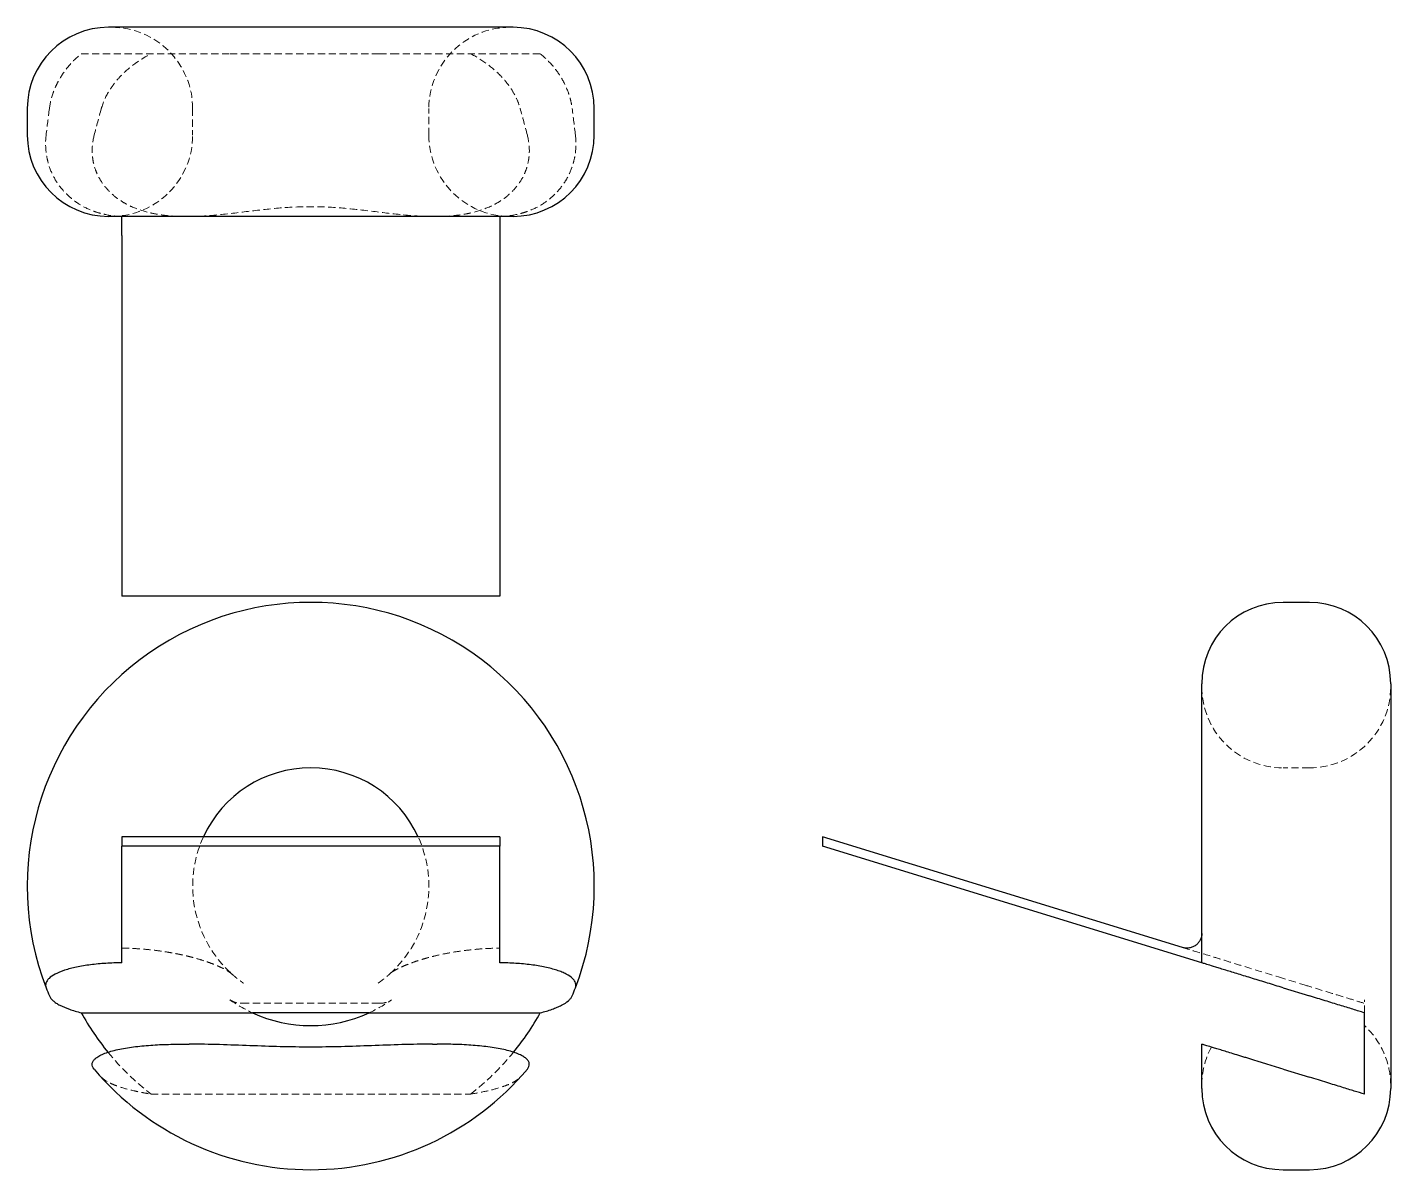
# Model space of a CAD drawing. Header units: millimetres. Extents: x 33 to 273, y 7 to 208.
import ezdxf

# ---------------------------------------------------------------- set-up
doc = ezdxf.new("R2010")
doc.units = ezdxf.units.MM
doc.linetypes.add('HIDDEN', pattern=[1.905, 1.27, -0.635])

msp = doc.modelspace()

# ---------------------------------------------------------------- linework, layer by layer
at = {"color": 7, "linetype": 'Continuous', "lineweight": 25}
for p, q in [((118.58, 208), (47.42, 208)), ((33.12, 193.7), (33.12, 189.05)), ((132.88, 189.05), (132.88, 193.7)), ((118.58, 174.75), (47.42, 174.75)), ((49.75, 171.38), (49.75, 108)), ((116.25, 171.38), (116.25, 108)), ((116.25, 108), (49.75, 108)), ((258.7, 106.88), (254.05, 106.88)), ((239.75, 44.34), (239.75, 92.58)), ((273, 92.58), (273, 57)), ((116.25, 65.67), (49.75, 65.67)), ((49.75, 65.67), (49.75, 64.01)), ((116.25, 65.67), (116.25, 64.01)), ((173, 65.67), (173, 64.01)), ((236.38, 46.2), (173, 65.67)), ((49.75, 43.5), (49.75, 64.01)), ((116.25, 64.01), (49.75, 64.01)), ((116.25, 43.5), (116.25, 64.01)), ((239.75, 43.5), (173, 64.01)), ((273, 57), (273, 21.42)), ((254.05, 39.11), (258.7, 37.68)), ((42.62, 34.71), (72.74, 34.71)), ((93.26, 34.71), (72.74, 34.71)), ((93.26, 34.71), (123.38, 34.71)), ((268.36, 20.41), (268.36, 34.71)), ((60.79, 29.2), (61.59, 29.2)), ((104.41, 29.2), (105.21, 29.2)), ((239.75, 21.42), (239.75, 29.21)), ((254.05, 24.81), (258.7, 23.38)), ((254.05, 7.12), (258.7, 7.12))]:
    msp.add_line(p, q, dxfattribs=at)
at = {"color": 7, "linetype": 'HIDDEN', "lineweight": 18}
for p, q in [((42.62, 203.36), (68.72, 203.36)), ((95.04, 203.36), (70.96, 203.36)), ((97.28, 203.36), (123.38, 203.36)), ((62.22, 193.7), (62.22, 189.05)), ((103.78, 189.05), (103.78, 193.7)), ((258.7, 77.78), (254.05, 77.78)), ((253.28, 41.01), (257.93, 39.58)), ((95.04, 36.38), (70.96, 36.38)), ((268.36, 34.71), (268.36, 37)), ((54.91, 20.41), (111.09, 20.41))]:
    msp.add_line(p, q, dxfattribs=at)
at = {"color": 7, "linetype": 'Continuous', "lineweight": 25}
for centre, radius, start, end in [((47.42, 193.7), 14.3, 90, 180), ((118.58, 193.7), 14.3, 0, 90), ((47.42, 189.05), 14.3, 180, 270), ((118.58, 189.05), 14.3, 270, 0), ((83, 57), 49.88, 338.9815, 201.0185), ((254.05, 92.58), 14.3, 90, 180), ((258.7, 92.58), 14.3, 0, 90), ((83, 57), 20.78, 24.6594, 155.3406), ((83, 57), 49.88, 201.0185, 202.7892), ((83, 57), 49.88, 337.2108, 338.9815), ((83, 57), 46.12, 208.8935, 219.3525), ((83, 57), 24.54, 245.2734, 294.7266), ((83, 57), 46.12, 320.6658, 331.1065), ((83, 57), 49.88, 220.1909, 319.8091), ((254.05, 21.42), 14.3, 180, 270), ((258.7, 21.42), 14.3, 270, 0)]:
    msp.add_arc(centre, radius, start, end, dxfattribs=at)
at = {"color": 7, "linetype": 'HIDDEN', "lineweight": 18}
for centre, radius, start, end in [((47.92, 193.7), 14.3, 0, 90), ((118.08, 193.7), 14.3, 90, 180), ((47.92, 189.05), 14.3, 270, 0), ((118.08, 189.05), 14.3, 180, 270), ((254.05, 92.08), 14.3, 180, 270), ((258.7, 92.08), 14.3, 270, 0), ((83, 57), 20.78, 155.3406, 227.9504), ((83, 57), 20.78, 312.0496, 24.6594), ((83, 57), 24.54, 234.6088, 245.2734), ((83, 57), 24.54, 294.7266, 305.3912), ((258.7, 21.92), 14.3, 0, 47.5171), ((83, 57), 46.12, 219.3525, 232.4835), ((83, 57), 46.12, 307.5165, 320.6658), ((254.05, 21.92), 14.3, 151.7866, 180)]:
    msp.add_arc(centre, radius, start, end, dxfattribs=at)
for centre, start_param, end_param in [((83, 130.81), 1.173049, 1.203954), ((83, 84.27), 0.831174, 0.869333), ((83, 84.27), 5.413852, 5.452012), ((83, 130.81), 5.079231, 5.110136)]:
    msp.add_ellipse(centre, major_axis=(0, 162.36), ratio=0.30721, start_param=start_param, end_param=end_param, dxfattribs=at)
for points, knots in [([(37.02, 193.7), (37.14, 194.64), (37.36, 195.56), (37.82, 196.89), (38, 197.33), (38.4, 198.19), (38.63, 198.61), (39.36, 199.84), (39.91, 200.61), (41.17, 202.06), (41.87, 202.74), (42.62, 203.36)], [0, 0, 0, 0, 0.25, 0.25, 0.375, 0.375, 0.5, 0.5, 0.75, 0.75, 1, 1, 1, 1]), ([(46.15, 193.7), (46.45, 194.77), (46.9, 195.77), (47.75, 197.19), (48.07, 197.65), (48.75, 198.54), (49.11, 198.96), (50.26, 200.17), (51.11, 200.9), (52.47, 201.9), (52.95, 202.22), (53.91, 202.81), (54.41, 203.09), (54.91, 203.36)], [0, 0, 0, 0, 0.25, 0.25, 0.375, 0.375, 0.5, 0.5, 0.75, 0.75, 0.875, 0.875, 1, 1, 1, 1]), ([(68.79, 203.36), (68.95, 203.36), (69.11, 203.36), (69.46, 203.36), (69.64, 203.36), (70.19, 203.36), (70.57, 203.36), (70.96, 203.36)], [0, 0, 0, 0, 0.25, 0.25, 0.5, 0.5, 1, 1, 1, 1]), ([(95.04, 203.36), (95.43, 203.36), (95.81, 203.36), (96.36, 203.36), (96.54, 203.36), (96.89, 203.36), (97.05, 203.36), (97.21, 203.36)], [0, 0, 0, 0, 0.5, 0.5, 0.75, 0.75, 1, 1, 1, 1]), ([(111.09, 203.36), (112.1, 202.83), (113.06, 202.24), (114.86, 200.92), (115.71, 200.2), (116.87, 198.98), (117.24, 198.55), (117.92, 197.67), (118.23, 197.21), (118.8, 196.27), (119.06, 195.78), (119.51, 194.76), (119.7, 194.24), (119.85, 193.7)], [0, 0, 0, 0, 0.25, 0.25, 0.5, 0.5, 0.625, 0.625, 0.75, 0.75, 0.875, 0.875, 1, 1, 1, 1]), ([(123.38, 203.36), (124.14, 202.74), (124.82, 202.07), (125.76, 200.99), (126.06, 200.62), (126.62, 199.84), (126.88, 199.44), (127.61, 198.21), (128.01, 197.35), (128.48, 196.02), (128.62, 195.56), (128.84, 194.64), (128.92, 194.17), (128.98, 193.7)], [0, 0, 0, 0, 0.25, 0.25, 0.375, 0.375, 0.5, 0.5, 0.75, 0.75, 0.875, 0.875, 1, 1, 1, 1]), ([(49.75, 174.75), (48.8, 174.77), (47.87, 174.87), (46.49, 175.15), (46.03, 175.26), (45.13, 175.54), (44.68, 175.7), (43.39, 176.24), (42.57, 176.68), (41.42, 177.46), (41.05, 177.75), (40.35, 178.35), (40.01, 178.67), (39.07, 179.68), (38.52, 180.41), (37.59, 182), (37.22, 182.82), (36.81, 184.11), (36.69, 184.55), (36.51, 185.44), (36.45, 185.89), (36.32, 187.24), (36.33, 188.14), (36.44, 189.05)], [0, 0, 0, 0, 0.125, 0.125, 0.1875, 0.1875, 0.25, 0.25, 0.375, 0.375, 0.4375, 0.4375, 0.5, 0.5, 0.625, 0.625, 0.75, 0.75, 0.8125, 0.8125, 0.875, 0.875, 1, 1, 1, 1]), ([(44.9, 189.05), (44.64, 188.05), (44.52, 187.04), (44.56, 185.76), (44.57, 185.51), (44.63, 185), (44.66, 184.74), (44.8, 183.99), (44.93, 183.5), (45.18, 182.78), (45.28, 182.54), (45.48, 182.07), (45.6, 181.84), (45.96, 181.15), (46.24, 180.72), (46.86, 179.89), (47.2, 179.5), (47.94, 178.75), (48.33, 178.41), (49.16, 177.77), (49.59, 177.48), (50.5, 176.94), (50.98, 176.69), (52.42, 176.04), (53.42, 175.7), (54.96, 175.32), (55.48, 175.21), (56.53, 175.03), (57.06, 174.96), (58.65, 174.79), (59.72, 174.75), (60.79, 174.75)], [0, 0, 0, 0, 0.125, 0.125, 0.15625, 0.15625, 0.1875, 0.1875, 0.25, 0.25, 0.28125, 0.28125, 0.3125, 0.3125, 0.375, 0.375, 0.4375, 0.4375, 0.5, 0.5, 0.5625, 0.5625, 0.625, 0.625, 0.75, 0.75, 0.8125, 0.8125, 0.875, 0.875, 1, 1, 1, 1]), ([(121.1, 189.05), (121.36, 188.05), (121.48, 187.04), (121.44, 185.76), (121.43, 185.51), (121.37, 185), (121.34, 184.74), (121.2, 183.99), (121.07, 183.5), (120.82, 182.78), (120.72, 182.54), (120.52, 182.07), (120.4, 181.84), (120.04, 181.15), (119.76, 180.72), (119.14, 179.89), (118.8, 179.5), (118.06, 178.75), (117.67, 178.41), (116.84, 177.77), (116.41, 177.48), (115.5, 176.94), (115.02, 176.69), (113.58, 176.04), (112.58, 175.7), (111.04, 175.32), (110.52, 175.21), (109.47, 175.03), (108.94, 174.96), (107.35, 174.79), (106.28, 174.75), (105.21, 174.75)], [0, 0, 0, 0, 0.125, 0.125, 0.15625, 0.15625, 0.1875, 0.1875, 0.25, 0.25, 0.28125, 0.28125, 0.3125, 0.3125, 0.375, 0.375, 0.4375, 0.4375, 0.5, 0.5, 0.5625, 0.5625, 0.625, 0.625, 0.75, 0.75, 0.8125, 0.8125, 0.875, 0.875, 1, 1, 1, 1]), ([(129.56, 189.05), (129.67, 188.14), (129.68, 187.24), (129.56, 185.9), (129.49, 185.45), (129.31, 184.56), (129.19, 184.12), (128.78, 182.83), (128.41, 182), (127.72, 180.82), (127.46, 180.44), (126.91, 179.7), (126.62, 179.35), (125.99, 178.68), (125.66, 178.36), (124.96, 177.76), (124.59, 177.47), (123.44, 176.68), (122.62, 176.24), (121.32, 175.7), (120.87, 175.54), (119.97, 175.26), (119.51, 175.15), (118.13, 174.87), (117.2, 174.77), (116.25, 174.75)], [0, 0, 0, 0, 0.125, 0.125, 0.1875, 0.1875, 0.25, 0.25, 0.375, 0.375, 0.4375, 0.4375, 0.5, 0.5, 0.5625, 0.5625, 0.625, 0.625, 0.75, 0.75, 0.8125, 0.8125, 0.875, 0.875, 1, 1, 1, 1]), ([(104.41, 174.75), (102.61, 174.75), (100.82, 174.87), (97.24, 175.22), (95.46, 175.45), (91.9, 175.88), (90.11, 176.08), (86.55, 176.37), (84.77, 176.45), (81.2, 176.45), (79.42, 176.37), (75.86, 176.08), (74.08, 175.88), (70.52, 175.45), (68.74, 175.22), (65.17, 174.87), (63.39, 174.75), (61.59, 174.75)], [0, 0, 0, 0, 0.125, 0.125, 0.25, 0.25, 0.375, 0.375, 0.5, 0.5, 0.625, 0.625, 0.75, 0.75, 0.875, 0.875, 1, 1, 1, 1]), ([(49.75, 46.08), (50.43, 46.07), (51.78, 46.04), (53.68, 45.9), (55.5, 45.72), (57.1, 45.5), (58.44, 45.28), (59.42, 45.09), (60.19, 44.93), (60.9, 44.78), (61.63, 44.6), (62.55, 44.36), (63.64, 44.04), (64.82, 43.66), (65.76, 43.31), (66.49, 43.01), (67.12, 42.73), (67.8, 42.41), (68.58, 41.98), (69.02, 41.62), (69.26, 41.42)], [0, 0, 0, 0, 0.073982, 0.14689, 0.21155, 0.281843, 0.337458, 0.378375, 0.408598, 0.440753, 0.475743, 0.513559, 0.577971, 0.645931, 0.71292, 0.752629, 0.79253, 0.845004, 0.914517, 1, 1, 1, 1]), ([(97.27, 41.87), (97.41, 41.96), (97.65, 42.1), (98.04, 42.31), (98.51, 42.55), (98.91, 42.74), (99.49, 43), (100.33, 43.35), (101.31, 43.7), (102.25, 44.01), (103.18, 44.29), (104.4, 44.61), (105.97, 44.98), (107.93, 45.36), (110.03, 45.67), (112.16, 45.89), (114.16, 46.04), (115.56, 46.07), (116.25, 46.08)], [0, 0, 0, 0, 0.066925, 0.116609, 0.15118, 0.182759, 0.212418, 0.280835, 0.353727, 0.3931, 0.442848, 0.505326, 0.580642, 0.66869, 0.769243, 0.843182, 0.922638, 1, 1, 1, 1]), ([(236.38, 46.2), (236.49, 46.17), (237.7, 45.79), (241.04, 44.77), (244.32, 43.76), (248.02, 42.62), (251.05, 41.69), (253.28, 41.01)], [0, 0, 0, 0, 0.25, 0.5, 0.625, 0.75, 1, 1, 1, 1]), ([(69.08, 41.57), (69.17, 41.48), (69.36, 41.32), (69.65, 41.07), (69.94, 40.83), (70.24, 40.6), (70.54, 40.37), (70.84, 40.15), (71.04, 40), (71.14, 39.93)], [0, 0, 0, 0, 0.152349, 0.301513, 0.447503, 0.590333, 0.730016, 0.866566, 1, 1, 1, 1]), ([(94.86, 39.93), (94.96, 40), (95.16, 40.15), (95.46, 40.37), (95.76, 40.6), (96.06, 40.83), (96.35, 41.07), (96.64, 41.32), (96.83, 41.48), (96.92, 41.57)], [0, 0, 0, 0, 0.133434, 0.269984, 0.409667, 0.552497, 0.698487, 0.847651, 1, 1, 1, 1]), ([(96.92, 41.57), (96.97, 41.62), (97.09, 41.72), (97.21, 41.81), (97.27, 41.86)], [0, 0, 0, 0, 0.4893202, 1, 1, 1, 1]), ([(68.79, 37), (68.95, 36.89), (69.11, 36.79), (69.46, 36.64), (69.64, 36.57), (70.19, 36.42), (70.57, 36.38), (70.96, 36.38)], [0, 0, 0, 0, 0.25, 0.25, 0.5, 0.5, 1, 1, 1, 1]), ([(95.04, 36.38), (95.43, 36.38), (95.81, 36.42), (96.36, 36.57), (96.54, 36.64), (96.89, 36.79), (97.05, 36.89), (97.21, 37)], [0, 0, 0, 0, 0.5, 0.5, 0.75, 0.75, 1, 1, 1, 1]), ([(46.15, 23.38), (46.45, 23.05), (46.9, 22.75), (47.75, 22.31), (48.07, 22.17), (48.75, 21.9), (49.11, 21.77), (50.26, 21.39), (51.11, 21.17), (52.47, 20.86), (52.95, 20.77), (53.91, 20.58), (54.41, 20.5), (54.91, 20.41)], [0, 0, 0, 0, 0.25, 0.25, 0.375, 0.375, 0.5, 0.5, 0.75, 0.75, 0.875, 0.875, 1, 1, 1, 1]), ([(111.09, 20.41), (112.1, 20.58), (113.06, 20.76), (114.86, 21.16), (115.71, 21.39), (116.87, 21.76), (117.24, 21.89), (117.92, 22.16), (118.23, 22.3), (118.8, 22.59), (119.06, 22.74), (119.51, 23.06), (119.7, 23.22), (119.85, 23.38)], [0, 0, 0, 0, 0.25, 0.25, 0.5, 0.5, 0.625, 0.625, 0.75, 0.75, 0.875, 0.875, 1, 1, 1, 1])]:
    msp.add_open_spline(points, degree=3, knots=knots, dxfattribs=at)
at = {"color": 7, "linetype": 'Continuous', "lineweight": 25}
for points, knots in [([(49.75, 171.38), (49.75, 171.58), (49.75, 171.77), (49.75, 172.18), (49.75, 172.38), (49.75, 172.78), (49.75, 172.98), (49.75, 173.35), (49.75, 173.53), (49.75, 173.85), (49.75, 174.01), (49.75, 174.27), (49.75, 174.38), (49.75, 174.57), (49.75, 174.64), (49.75, 174.74), (49.75, 174.77), (49.75, 174.77)], [0, 0, 0, 0, 0.125, 0.125, 0.25, 0.25, 0.375, 0.375, 0.5, 0.5, 0.625, 0.625, 0.75, 0.75, 0.875, 0.875, 1, 1, 1, 1]), ([(116.25, 174.77), (116.25, 174.77), (116.25, 174.74), (116.25, 174.64), (116.25, 174.57), (116.25, 174.38), (116.25, 174.27), (116.25, 174.01), (116.25, 173.86), (116.25, 173.53), (116.25, 173.35), (116.25, 172.98), (116.25, 172.78), (116.25, 172.38), (116.25, 172.18), (116.25, 171.78), (116.25, 171.58), (116.25, 171.38)], [0, 0, 0, 0, 0.125, 0.125, 0.25, 0.25, 0.375, 0.375, 0.5, 0.5, 0.625, 0.625, 0.75, 0.75, 0.875, 0.875, 1, 1, 1, 1]), ([(239.77, 48.66), (239.77, 48.46), (239.74, 48.26), (239.64, 47.87), (239.57, 47.68), (239.38, 47.32), (239.27, 47.15), (239.01, 46.84), (238.86, 46.7), (238.53, 46.47), (238.35, 46.37), (237.98, 46.21), (237.78, 46.15), (237.38, 46.09), (237.18, 46.08), (236.78, 46.1), (236.58, 46.14), (236.38, 46.2)], [0, 0, 0, 0, 0.125, 0.125, 0.25, 0.25, 0.375, 0.375, 0.5, 0.5, 0.625, 0.625, 0.75, 0.75, 0.875, 0.875, 1, 1, 1, 1]), ([(49.75, 43.5), (48.8, 43.5), (47.87, 43.47), (46.49, 43.38), (46.03, 43.34), (45.13, 43.26), (44.68, 43.21), (43.39, 43.05), (42.57, 42.91), (41.42, 42.67), (41.05, 42.58), (40.35, 42.39), (40.01, 42.3), (39.07, 41.99), (38.52, 41.76), (37.59, 41.28), (37.22, 41.02), (36.81, 40.63), (36.69, 40.49), (36.51, 40.22), (36.45, 40.08), (36.32, 39.66), (36.33, 39.39), (36.44, 39.11)], [0, 0, 0, 0, 0.125, 0.125, 0.1875, 0.1875, 0.25, 0.25, 0.375, 0.375, 0.4375, 0.4375, 0.5, 0.5, 0.625, 0.625, 0.75, 0.75, 0.8125, 0.8125, 0.875, 0.875, 1, 1, 1, 1]), ([(129.56, 39.11), (129.67, 39.39), (129.68, 39.66), (129.56, 40.08), (129.49, 40.21), (129.31, 40.49), (129.19, 40.62), (128.78, 41.02), (128.41, 41.27), (127.72, 41.64), (127.46, 41.76), (126.91, 41.98), (126.62, 42.09), (125.99, 42.29), (125.66, 42.39), (124.96, 42.58), (124.59, 42.67), (123.44, 42.91), (122.62, 43.04), (121.32, 43.21), (120.87, 43.26), (119.97, 43.34), (119.51, 43.38), (118.13, 43.47), (117.2, 43.5), (116.25, 43.5)], [0, 0, 0, 0, 0.125, 0.125, 0.1875, 0.1875, 0.25, 0.25, 0.375, 0.375, 0.4375, 0.4375, 0.5, 0.5, 0.5625, 0.5625, 0.625, 0.625, 0.75, 0.75, 0.8125, 0.8125, 0.875, 0.875, 1, 1, 1, 1]), ([(254.05, 39.11), (253.14, 39.39), (252.24, 39.66), (250.9, 40.08), (250.45, 40.21), (249.56, 40.49), (249.12, 40.62), (247.83, 41.02), (247, 41.27), (245.82, 41.64), (245.44, 41.76), (244.7, 41.98), (244.35, 42.09), (243.68, 42.29), (243.36, 42.39), (242.76, 42.58), (242.47, 42.67), (241.68, 42.91), (241.24, 43.04), (240.7, 43.21), (240.54, 43.26), (240.26, 43.34), (240.15, 43.38), (239.87, 43.47), (239.77, 43.5), (239.75, 43.5)], [0, 0, 0, 0, 0.125, 0.125, 0.1875, 0.1875, 0.25, 0.25, 0.375, 0.375, 0.4375, 0.4375, 0.5, 0.5, 0.5625, 0.5625, 0.625, 0.625, 0.75, 0.75, 0.8125, 0.8125, 0.875, 0.875, 1, 1, 1, 1]), ([(37.02, 37.68), (37.14, 37.39), (37.36, 37.11), (37.82, 36.7), (38, 36.57), (38.4, 36.3), (38.63, 36.17), (39.36, 35.79), (39.91, 35.56), (41.17, 35.11), (41.87, 34.9), (42.62, 34.71)], [0, 0, 0, 0, 0.25, 0.25, 0.375, 0.375, 0.5, 0.5, 0.75, 0.75, 1, 1, 1, 1]), ([(123.38, 34.71), (124.14, 34.9), (124.82, 35.11), (125.76, 35.44), (126.06, 35.56), (126.62, 35.79), (126.88, 35.92), (127.61, 36.3), (128.01, 36.56), (128.48, 36.97), (128.62, 37.11), (128.84, 37.39), (128.92, 37.54), (128.98, 37.68)], [0, 0, 0, 0, 0.25, 0.25, 0.375, 0.375, 0.5, 0.5, 0.75, 0.75, 0.875, 0.875, 1, 1, 1, 1]), ([(268.36, 34.71), (267.74, 34.9), (267.07, 35.11), (265.99, 35.44), (265.62, 35.56), (264.84, 35.79), (264.44, 35.92), (263.21, 36.3), (262.35, 36.56), (261.02, 36.97), (260.56, 37.11), (259.64, 37.39), (259.17, 37.54), (258.7, 37.68)], [0, 0, 0, 0, 0.25, 0.25, 0.375, 0.375, 0.5, 0.5, 0.75, 0.75, 0.875, 0.875, 1, 1, 1, 1]), ([(44.9, 24.81), (44.64, 25.12), (44.52, 25.43), (44.56, 25.82), (44.57, 25.9), (44.63, 26.06), (44.66, 26.13), (44.8, 26.36), (44.93, 26.51), (45.18, 26.74), (45.28, 26.81), (45.48, 26.95), (45.6, 27.03), (45.96, 27.24), (46.24, 27.37), (46.86, 27.62), (47.2, 27.74), (47.94, 27.97), (48.33, 28.08), (49.16, 28.28), (49.59, 28.37), (50.5, 28.53), (50.98, 28.61), (52.42, 28.81), (53.42, 28.91), (54.96, 29.03), (55.48, 29.06), (56.53, 29.12), (57.06, 29.14), (58.65, 29.19), (59.72, 29.2), (60.79, 29.2)], [0, 0, 0, 0, 0.125, 0.125, 0.15625, 0.15625, 0.1875, 0.1875, 0.25, 0.25, 0.28125, 0.28125, 0.3125, 0.3125, 0.375, 0.375, 0.4375, 0.4375, 0.5, 0.5, 0.5625, 0.5625, 0.625, 0.625, 0.75, 0.75, 0.8125, 0.8125, 0.875, 0.875, 1, 1, 1, 1]), ([(104.41, 29.2), (102.61, 29.2), (100.82, 29.17), (97.24, 29.06), (95.46, 28.99), (91.9, 28.86), (90.11, 28.79), (86.55, 28.71), (84.77, 28.68), (81.2, 28.68), (79.42, 28.71), (75.86, 28.79), (74.08, 28.86), (70.52, 28.99), (68.74, 29.06), (65.17, 29.17), (63.39, 29.2), (61.59, 29.2)], [0, 0, 0, 0, 0.125, 0.125, 0.25, 0.25, 0.375, 0.375, 0.5, 0.5, 0.625, 0.625, 0.75, 0.75, 0.875, 0.875, 1, 1, 1, 1]), ([(121.1, 24.81), (121.36, 25.12), (121.48, 25.43), (121.44, 25.82), (121.43, 25.9), (121.37, 26.06), (121.34, 26.13), (121.2, 26.36), (121.07, 26.51), (120.82, 26.74), (120.72, 26.81), (120.52, 26.95), (120.4, 27.03), (120.04, 27.24), (119.76, 27.37), (119.14, 27.62), (118.8, 27.74), (118.06, 27.97), (117.67, 28.08), (116.84, 28.28), (116.41, 28.37), (115.5, 28.53), (115.02, 28.61), (113.58, 28.81), (112.58, 28.91), (111.04, 29.03), (110.52, 29.06), (109.47, 29.12), (108.94, 29.14), (107.35, 29.19), (106.28, 29.2), (105.21, 29.2)], [0, 0, 0, 0, 0.125, 0.125, 0.15625, 0.15625, 0.1875, 0.1875, 0.25, 0.25, 0.28125, 0.28125, 0.3125, 0.3125, 0.375, 0.375, 0.4375, 0.4375, 0.5, 0.5, 0.5625, 0.5625, 0.625, 0.625, 0.75, 0.75, 0.8125, 0.8125, 0.875, 0.875, 1, 1, 1, 1]), ([(254.05, 24.81), (253.05, 25.12), (252.04, 25.43), (250.76, 25.82), (250.51, 25.9), (250, 26.06), (249.74, 26.13), (248.99, 26.36), (248.5, 26.51), (247.78, 26.74), (247.54, 26.81), (247.07, 26.95), (246.84, 27.03), (246.15, 27.24), (245.72, 27.37), (244.89, 27.62), (244.5, 27.74), (243.75, 27.97), (243.41, 28.08), (242.77, 28.28), (242.48, 28.37), (241.94, 28.53), (241.69, 28.61), (241.04, 28.81), (240.7, 28.91), (240.32, 29.03), (240.21, 29.06), (240.03, 29.12), (239.96, 29.14), (239.79, 29.19), (239.75, 29.2), (239.75, 29.2)], [0, 0, 0, 0, 0.125, 0.125, 0.15625, 0.15625, 0.1875, 0.1875, 0.25, 0.25, 0.28125, 0.28125, 0.3125, 0.3125, 0.375, 0.375, 0.4375, 0.4375, 0.5, 0.5, 0.5625, 0.5625, 0.625, 0.625, 0.75, 0.75, 0.8125, 0.8125, 0.875, 0.875, 1, 1, 1, 1]), ([(268.36, 20.41), (267.83, 20.58), (267.24, 20.76), (265.92, 21.16), (265.2, 21.39), (263.98, 21.76), (263.55, 21.89), (262.67, 22.16), (262.21, 22.3), (261.27, 22.59), (260.78, 22.74), (259.76, 23.06), (259.24, 23.22), (258.7, 23.38)], [0, 0, 0, 0, 0.25, 0.25, 0.5, 0.5, 0.625, 0.625, 0.75, 0.75, 0.875, 0.875, 1, 1, 1, 1])]:
    msp.add_open_spline(points, degree=3, knots=knots, dxfattribs=at)
msp.add_open_spline([(239.75, 43.5), (239.75, 43.78), (239.75, 44.06), (239.75, 44.34)], degree=3, dxfattribs=at)
at = {"color": 7, "linetype": 'HIDDEN', "lineweight": 18}
msp.add_open_spline([(257.93, 39.58), (258.8, 39.31), (260.58, 38.76), (263.44, 37.89), (266.14, 37.06), (267.66, 36.59), (268.36, 36.38)], degree=3, dxfattribs=at)

doc.saveas('drawing.dxf')
